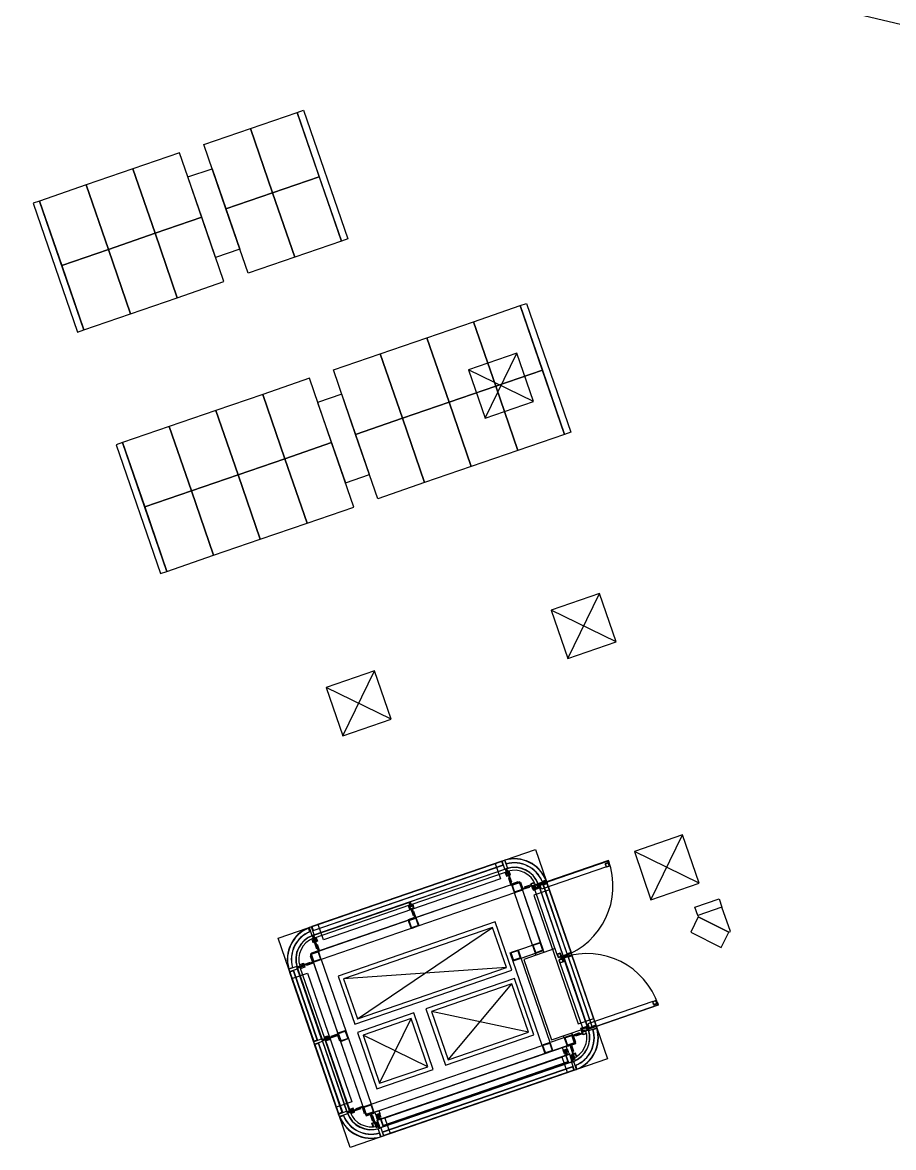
# Model space of a CAD drawing. Extents: x 809431 to 809707, y 818703 to 819368.
# Drawn here: x 809467.78 to 809478.02, y 819340.25 to 819353.47 of the extents above; entities that cross this region are included whole.
import ezdxf

# ---------------------------------------------------------------- set-up
doc = ezdxf.new("R2010")
doc.units = 0
for name, color, linetype in [('A-G26_JG10-G-FramStel', 7, 'Continuous'), ('Fix Furn', 7, 'Continuous'), ('MAJ062__', 7, 'Continuous'), ('MAJ082__', 7, 'Continuous'), ('MAJ214__', 7, 'Continuous'), ('MAJ221__', 7, 'Continuous'), ('MAJ230__', 7, 'Continuous'), ('MAJ292__', 7, 'Continuous'), ('MAJ430_B', 7, 'Continuous'), ('MAJ570__', 7, 'Continuous'), ('MAJ724__', 7, 'Continuous'), ('OTC-LTC Hatch Arrival Concourse (Circulation) O2', 7, 'Continuous')]:
    doc.layers.add(name, color=color, linetype=linetype)

# ---------------------------------------------------------------- blocks, each defined once
blk = doc.blocks.new('8-Seater')
at = {"layer": 'Fix Furn'}
for points in [[(316.683, 206.688), (316.683, 206.608), (315.083, 206.608), (315.083, 206.688)], [(315.883, 206.608), (315.883, 206.028), (315.083, 206.028), (315.083, 206.608)], [(316.683, 206.608), (316.683, 206.028), (315.883, 206.028), (315.883, 206.608)], [(315.883, 206.028), (315.883, 205.448), (315.083, 205.448), (315.083, 206.028)], [(316.683, 206.028), (316.683, 205.448), (315.883, 205.448), (315.883, 206.028)], [(315.883, 205.448), (315.883, 204.868), (315.083, 204.868), (315.083, 205.448)], [(316.683, 205.448), (316.683, 204.868), (315.883, 204.868), (315.883, 205.448)], [(315.883, 204.868), (315.883, 204.288), (315.083, 204.288), (315.083, 204.868)], [(316.683, 204.868), (316.683, 204.288), (315.883, 204.288), (315.883, 204.868)], [(316.383, 203.988), (315.383, 203.988), (315.383, 204.288), (316.383, 204.288)], [(315.883, 203.408), (315.883, 203.988), (315.083, 203.988), (315.083, 203.408)], [(316.683, 203.408), (316.683, 203.988), (315.883, 203.988), (315.883, 203.408)], [(315.883, 202.828), (315.883, 203.408), (315.083, 203.408), (315.083, 202.828)], [(316.683, 202.828), (316.683, 203.408), (315.883, 203.408), (315.883, 202.828)], [(315.883, 202.248), (315.883, 202.828), (315.083, 202.828), (315.083, 202.248)], [(316.683, 202.248), (316.683, 202.828), (315.883, 202.828), (315.883, 202.248)], [(315.883, 201.668), (315.883, 202.248), (315.083, 202.248), (315.083, 201.668)], [(316.683, 201.668), (316.683, 202.248), (315.883, 202.248), (315.883, 201.668)], [(316.683, 201.588), (316.683, 201.668), (315.083, 201.668), (315.083, 201.588)]]:
    blk.add_lwpolyline(points, close=True, dxfattribs=at)
blk = doc.blocks.new('2x5-Seater')
at = {"layer": 'Fix Furn'}
for points in [[(238.683, 161.455), (238.683, 161.375), (237.083, 161.375), (237.083, 161.455)], [(237.883, 161.375), (237.883, 160.795), (237.083, 160.795), (237.083, 161.375)], [(238.683, 161.375), (238.683, 160.795), (237.883, 160.795), (237.883, 161.375)], [(237.883, 160.795), (237.883, 160.215), (237.083, 160.215), (237.083, 160.795)], [(238.683, 160.795), (238.683, 160.215), (237.883, 160.215), (237.883, 160.795)], [(238.383, 159.915), (237.383, 159.915), (237.383, 160.215), (238.383, 160.215)], [(237.883, 159.335), (237.883, 159.915), (237.083, 159.915), (237.083, 159.335)], [(238.683, 159.335), (238.683, 159.915), (237.883, 159.915), (237.883, 159.335)], [(237.883, 158.755), (237.883, 159.335), (237.083, 159.335), (237.083, 158.755)], [(238.683, 158.755), (238.683, 159.335), (237.883, 159.335), (237.883, 158.755)], [(237.883, 158.175), (237.883, 158.755), (237.083, 158.755), (237.083, 158.175)], [(238.683, 158.175), (238.683, 158.755), (237.883, 158.755), (237.883, 158.175)], [(238.683, 158.095), (238.683, 158.175), (237.083, 158.175), (237.083, 158.095)]]:
    blk.add_lwpolyline(points, close=True, dxfattribs=at)

msp = doc.modelspace()

# ---------------------------------------------------------------- linework, layer by layer
at = {"layer": 'A-G26_JG10-G-FramStel'}
for points in [[(809473.559, 819343.258), (809473.535, 819343.329)], [(809473.565, 819343.261), (809473.541, 819343.331)], [(809473.543, 819343.345), (809473.613, 819343.37)], [(809473.545, 819343.339), (809473.615, 819343.364)], [(809473.644, 819343.281), (809473.573, 819343.257)], [(809473.646, 819343.275), (809473.575, 819343.251)], [(809473.623, 819343.36), (809473.648, 819343.289)], [(809473.629, 819343.362), (809473.654, 819343.291)], [(809472.32, 819342.911), (809472.344, 819342.84)], [(809472.326, 819342.913), (809472.35, 819342.842)], [(809472.398, 819342.951), (809472.328, 819342.927)], [(809472.4, 819342.945), (809472.33, 819342.921)], [(809472.433, 819342.871), (809472.408, 819342.941)], [(809472.439, 819342.873), (809472.414, 819342.943)], [(809472.358, 819342.838), (809472.429, 819342.863)], [(809472.36, 819342.832), (809472.431, 819342.857)], [(809473.779, 819342.62), (809473.803, 819342.549)], [(809473.785, 819342.622), (809473.809, 819342.551)], [(809473.857, 819342.66), (809473.787, 819342.636)], [(809473.86, 819342.654), (809473.789, 819342.63)], [(809473.892, 819342.58), (809473.868, 819342.651)], [(809473.898, 819342.582), (809473.874, 819342.653)], [(809471.171, 819342.515), (809471.195, 819342.445)], [(809471.177, 819342.517), (809471.201, 819342.447)], [(809471.25, 819342.556), (809471.179, 819342.531)], [(809471.252, 819342.55), (809471.181, 819342.525)], [(809471.284, 819342.475), (809471.26, 819342.546)], [(809471.29, 819342.477), (809471.266, 819342.548)], [(809473.518, 819342.53), (809473.542, 819342.459)], [(809473.524, 819342.532), (809473.548, 819342.462)], [(809473.597, 819342.571), (809473.526, 819342.546)], [(809473.599, 819342.565), (809473.528, 819342.54)], [(809473.556, 819342.458), (809473.627, 819342.482)], [(809473.558, 819342.452), (809473.629, 819342.476)], [(809473.631, 819342.49), (809473.607, 819342.561)], [(809473.637, 819342.492), (809473.613, 819342.563)], [(809473.817, 819342.547), (809473.888, 819342.572)], [(809473.819, 819342.542), (809473.89, 819342.566)], [(809471.209, 819342.443), (809471.28, 819342.467)], [(809471.211, 819342.437), (809471.282, 819342.461)], [(809471.492, 819341.584), (809471.516, 819341.513)], [(809471.498, 819341.586), (809471.522, 819341.515)], [(809471.57, 819341.624), (809471.499, 819341.6)], [(809471.572, 819341.618), (809471.502, 819341.594)], [(809471.605, 819341.544), (809471.58, 819341.614)], [(809471.611, 819341.546), (809471.586, 819341.616)], [(809474.232, 819341.573), (809474.161, 819341.549)], [(809474.234, 819341.567), (809474.163, 819341.543)], [(809474.266, 819341.492), (809474.242, 819341.563)], [(809474.272, 819341.495), (809474.248, 819341.565)], [(809471.53, 819341.511), (809471.601, 819341.536)], [(809471.532, 819341.505), (809471.603, 819341.53)], [(809473.892, 819341.443), (809473.917, 819341.372)], [(809473.898, 819341.445), (809473.923, 819341.374)], [(809473.971, 819341.483), (809473.9, 819341.459)], [(809473.973, 819341.477), (809473.902, 819341.453)], [(809474.005, 819341.403), (809473.981, 819341.473)], [(809474.011, 819341.405), (809473.987, 819341.475)], [(809474.153, 819341.533), (809474.178, 819341.462)], [(809474.159, 819341.535), (809474.184, 819341.464)], [(809474.192, 819341.46), (809474.262, 819341.484)], [(809474.194, 819341.454), (809474.264, 819341.479)], [(809473.931, 819341.37), (809474.001, 819341.395)], [(809473.933, 819341.364), (809474.003, 819341.389)], [(809471.797, 819340.735), (809471.868, 819340.759)], [(809471.799, 819340.729), (809471.87, 819340.753)], [(809471.814, 819340.648), (809471.79, 819340.719)], [(809471.82, 819340.65), (809471.796, 819340.721)], [(809471.899, 819340.671), (809471.828, 819340.646)], [(809471.901, 819340.665), (809471.83, 819340.64)], [(809471.878, 819340.749), (809471.903, 819340.679)], [(809471.884, 819340.751), (809471.908, 819340.681)]]:
    msp.add_lwpolyline(points, dxfattribs=at)
for centre, radius, start, end in [((809473.547, 819343.333), 0.0126, 109, 199), ((809473.547, 819343.333), 0.0063, 109, 199), ((809473.617, 819343.358), 0.0126, 19, 109), ((809473.617, 819343.358), 0.0063, 19, 109), ((809473.642, 819343.287), 0.0063, 289, 19), ((809473.642, 819343.287), 0.0126, 289, 19), ((809473.571, 819343.263), 0.0126, 199, 289), ((809473.571, 819343.263), 0.0063, 199, 289), ((809472.332, 819342.915), 0.0126, 109, 199), ((809472.332, 819342.915), 0.0063, 109, 199), ((809472.402, 819342.939), 0.0126, 19, 109), ((809472.402, 819342.939), 0.0063, 19, 109), ((809472.427, 819342.869), 0.0063, 289, 19), ((809472.427, 819342.869), 0.0126, 289, 19), ((809472.356, 819342.844), 0.0126, 199, 289), ((809472.356, 819342.844), 0.0063, 199, 289), ((809473.791, 819342.624), 0.0126, 109, 199), ((809473.791, 819342.624), 0.0063, 109, 199), ((809473.862, 819342.648), 0.0126, 19, 109), ((809473.862, 819342.648), 0.0063, 19, 109), ((809471.183, 819342.519), 0.0126, 109, 199), ((809471.183, 819342.519), 0.0063, 109, 199), ((809471.254, 819342.544), 0.0126, 19, 109), ((809471.254, 819342.544), 0.0063, 19, 109), ((809471.278, 819342.473), 0.0063, 289, 19), ((809471.278, 819342.473), 0.0126, 289, 19), ((809473.53, 819342.534), 0.0126, 109, 199), ((809473.53, 819342.534), 0.0063, 109, 199), ((809473.601, 819342.559), 0.0126, 19, 109), ((809473.601, 819342.559), 0.0063, 19, 109), ((809473.625, 819342.488), 0.0063, 289, 19), ((809473.625, 819342.488), 0.0126, 289, 19), ((809473.815, 819342.553), 0.0126, 199, 289), ((809473.815, 819342.553), 0.0063, 199, 289), ((809473.886, 819342.578), 0.0063, 289, 19), ((809473.886, 819342.578), 0.0126, 289, 19), ((809471.207, 819342.449), 0.0126, 199, 289), ((809471.207, 819342.449), 0.0063, 199, 289), ((809473.554, 819342.464), 0.0126, 199, 289), ((809473.554, 819342.464), 0.0063, 199, 289), ((809471.504, 819341.588), 0.0126, 109, 199), ((809471.504, 819341.588), 0.0063, 109, 199), ((809471.574, 819341.612), 0.0126, 19, 109), ((809471.574, 819341.612), 0.0063, 19, 109), ((809471.599, 819341.542), 0.0126, 289, 19), ((809474.165, 819341.537), 0.0126, 109, 199), ((809474.236, 819341.561), 0.0126, 19, 109), ((809474.236, 819341.561), 0.0063, 19, 109), ((809471.528, 819341.517), 0.0126, 199, 289), ((809471.528, 819341.517), 0.0063, 199, 289), ((809471.599, 819341.542), 0.0063, 289, 19), ((809473.904, 819341.447), 0.0126, 109, 199), ((809473.904, 819341.447), 0.0063, 109, 199), ((809473.975, 819341.471), 0.0126, 19, 109), ((809473.975, 819341.471), 0.0063, 19, 109), ((809474.165, 819341.537), 0.0063, 109, 199), ((809474.19, 819341.466), 0.0126, 199, 289), ((809474.19, 819341.466), 0.0063, 199, 289), ((809474.26, 819341.49), 0.0063, 289, 19), ((809474.26, 819341.49), 0.0126, 289, 19), ((809473.929, 819341.376), 0.0126, 199, 289), ((809473.929, 819341.376), 0.0063, 199, 289), ((809473.999, 819341.401), 0.0063, 289, 19), ((809473.999, 819341.401), 0.0126, 289, 19), ((809471.872, 819340.747), 0.0126, 19, 109), ((809471.872, 819340.747), 0.0063, 19, 109), ((809471.801, 819340.723), 0.0126, 109, 199), ((809471.801, 819340.723), 0.0063, 109, 199), ((809471.826, 819340.652), 0.0126, 199, 289), ((809471.826, 819340.652), 0.0063, 199, 289), ((809471.897, 819340.677), 0.0063, 289, 19), ((809471.897, 819340.677), 0.0126, 289, 19)]:
    msp.add_arc(centre, radius, start, end, dxfattribs=at)
at = {"layer": 'MAJ062__'}
msp.add_line((809474.917, 819341.877), (809474.917, 819341.877), dxfattribs=at)
at = {"layer": 'MAJ082__'}
msp.add_lwpolyline([(809471.632, 819340.255), (809470.786, 819342.713), (809473.811, 819343.755), (809474.658, 819341.297)], close=True, dxfattribs=at)
at = {"layer": 'MAJ214__'}
for points in [[(809475.683, 819343.079), (809475.967, 819343.176), (809476, 819343.08), (809475.717, 819342.982)], [(809475.717, 819342.982), (809475.723, 819342.963), (809476.081, 819342.785), (809476.1, 819342.792), (809476, 819343.08)], [(809475.723, 819342.963), (809475.634, 819342.784), (809475.991, 819342.606), (809476.081, 819342.785)]]:
    msp.add_lwpolyline(points, close=True, dxfattribs=at)
at = {"layer": 'MAJ221__'}
for p, q in [((809471.719, 819341.765), (809473.305, 819342.84)), ((809473.468, 819342.368), (809471.556, 819342.238)), ((809472.783, 819341.286), (809473.533, 819342.179)), ((809473.729, 819341.611), (809472.588, 819341.853)), ((809471.979, 819341.009), (809472.351, 819341.772)), ((809472.547, 819341.204), (809471.784, 819341.576))]:
    msp.add_line(p, q, dxfattribs=at)
at = {"layer": 'MAJ230__'}
msp.add_line((809482.498, 819352.397), (809434.723, 819363.79), dxfattribs=at)
at = {"layer": 'MAJ292__'}
for p, q in [((809473.47, 819343.532), (809473.495, 819343.461)), ((809473.498, 819343.462), (809473.474, 819343.53)), ((809474.669, 819343.625), (809473.827, 819343.335)), ((809473.862, 819343.344), (809474.667, 819343.621)), ((809474.646, 819343.551), (809473.881, 819343.288)), ((809474.665, 819343.601), (809474.628, 819343.589)), ((809474.628, 819343.588), (809474.666, 819343.6)), ((809474.628, 819343.589), (809474.628, 819343.588)), ((809474.63, 819343.583), (809474.64, 819343.555)), ((809474.632, 819343.584), (809474.642, 819343.555)), ((809474.662, 819343.599), (809474.633, 819343.589)), ((809474.662, 819343.597), (809474.634, 819343.587)), ((809474.645, 819343.554), (809474.674, 819343.564)), ((809474.646, 819343.551), (809474.675, 819343.561)), ((809474.662, 819343.617), (809474.679, 819343.568)), ((809474.667, 819343.621), (809474.663, 819343.62)), ((809474.68, 819343.568), (809474.663, 819343.618)), ((809474.664, 819343.619), (809474.667, 819343.62)), ((809474.675, 819343.567), (809474.666, 819343.595)), ((809474.667, 819343.62), (809474.667, 819343.621)), ((809474.667, 819343.621), (809474.672, 819343.606)), ((809474.667, 819343.6), (809474.678, 819343.568)), ((809474.679, 819343.568), (809474.668, 819343.6)), ((809474.678, 819343.568), (809474.668, 819343.596)), ((809474.675, 819343.607), (809474.669, 819343.625)), ((809474.672, 819343.606), (809474.675, 819343.607)), ((809474.68, 819343.592), (809474.673, 819343.589)), ((809474.68, 819343.592), (809474.675, 819343.607)), ((809474.678, 819343.568), (809474.679, 819343.568)), ((809474.679, 819343.568), (809474.68, 819343.568)), ((809472.35, 819343.109), (809473.469, 819343.495)), ((809473.495, 819343.461), (809473.498, 819343.462)), ((809473.838, 819343.314), (809473.78, 819343.294)), ((809473.78, 819343.294), (809473.781, 819343.289)), ((809473.781, 819343.289), (809473.839, 819343.309)), ((809473.84, 819343.308), (809473.782, 819343.288)), ((809473.782, 819343.288), (809473.783, 819343.283)), ((809473.783, 819343.283), (809473.841, 819343.303)), ((809474.065, 819342.52), (809473.802, 819343.285)), ((809473.827, 819343.335), (809473.833, 819343.317)), ((809473.831, 819343.333), (809473.859, 819343.343)), ((809473.849, 819343.339), (809473.831, 819343.333)), ((809473.831, 819343.333), (809473.832, 819343.33)), ((809473.836, 819343.318), (809473.831, 819343.333)), ((809473.832, 819343.33), (809473.847, 819343.336)), ((809473.833, 819343.317), (809473.836, 819343.318)), ((809473.835, 819343.325), (809473.838, 819343.315)), ((809473.843, 819343.316), (809473.84, 819343.326)), ((809473.841, 819343.327), (809473.844, 819343.317)), ((809473.849, 819343.318), (809473.845, 819343.328)), ((809473.847, 819343.336), (809473.856, 819343.307)), ((809474.138, 819342.498), (809473.849, 819343.339)), ((809473.857, 819343.304), (809474.134, 819342.5)), ((809473.881, 819343.288), (809473.862, 819343.344)), ((809471.215, 819342.718), (809472.335, 819343.104)), ((809471.213, 819342.675), (809471.19, 819342.743)), ((809471.192, 819342.747), (809471.216, 819342.676)), ((809471.216, 819342.676), (809471.213, 819342.675)), ((809473.807, 819342.537), (809473.816, 819342.514)), ((809473.902, 819342.57), (809473.91, 819342.546)), ((809474.065, 819342.52), (809474.075, 819342.492)), ((809474.067, 819342.521), (809474.077, 819342.493)), ((809474.096, 819342.536), (809474.068, 819342.527)), ((809474.097, 819342.534), (809474.069, 819342.524)), ((809474.08, 819342.491), (809474.109, 819342.501)), ((809474.113, 819342.5), (809474.081, 819342.489)), ((809474.081, 819342.489), (809474.109, 819342.499)), ((809474.081, 819342.489), (809474.082, 819342.488)), ((809474.082, 819342.487), (809474.131, 819342.504)), ((809474.131, 819342.504), (809474.082, 819342.488)), ((809474.082, 819342.488), (809474.114, 819342.499)), ((809474.082, 819342.488), (809474.082, 819342.487)), ((809474.09, 819342.463), (809474.139, 819342.48)), ((809474.14, 819342.479), (809474.09, 819342.462)), ((809474.091, 819342.462), (809474.123, 819342.473)), ((809474.123, 819342.472), (809474.091, 819342.461)), ((809474.091, 819342.461), (809474.119, 819342.47)), ((809474.11, 819342.504), (809474.1, 819342.533)), ((809474.102, 819342.538), (809474.101, 819342.538)), ((809474.101, 819342.538), (809474.114, 819342.501)), ((809474.115, 819342.501), (809474.102, 819342.538)), ((809474.113, 819342.505), (809474.103, 819342.533)), ((809474.105, 819342.487), (809474.103, 819342.494)), ((809474.105, 819342.487), (809474.12, 819342.492)), ((809474.108, 819342.477), (809474.124, 819342.482)), ((809474.108, 819342.477), (809474.111, 819342.47)), ((809474.134, 819342.5), (809474.119, 819342.495)), ((809474.119, 819342.495), (809474.12, 819342.492)), ((809474.12, 819342.492), (809474.138, 819342.498)), ((809474.124, 819342.482), (809474.142, 819342.489)), ((809474.125, 819342.479), (809474.124, 819342.482)), ((809474.137, 819342.434), (809474.124, 819342.471)), ((809474.14, 819342.485), (809474.125, 819342.479)), ((809474.125, 819342.471), (809474.138, 819342.434)), ((809474.132, 819342.503), (809474.134, 819342.5)), ((809474.134, 819342.5), (809474.133, 819342.503)), ((809474.134, 819342.5), (809474.134, 819342.5)), ((809474.139, 819342.484), (809474.14, 819342.485)), ((809474.14, 819342.481), (809474.139, 819342.484)), ((809474.14, 819342.485), (809474.141, 819342.481)), ((809474.417, 819341.68), (809474.14, 819342.485)), ((809474.142, 819342.489), (809474.431, 819341.647)), ((809471.012, 819342.363), (809471.083, 819342.387)), ((809471.302, 819341.521), (809471.012, 819342.363)), ((809471.084, 819342.384), (809471.016, 819342.361)), ((809471.016, 819342.361), (809471.304, 819341.525)), ((809471.334, 819341.536), (809471.046, 819342.371)), ((809471.083, 819342.387), (809471.084, 819342.384)), ((809474.098, 819342.426), (809474.088, 819342.454)), ((809474.09, 819342.462), (809474.09, 819342.463)), ((809474.1, 819342.427), (809474.09, 819342.455)), ((809474.091, 819342.461), (809474.091, 819342.462)), ((809474.092, 819342.458), (809474.12, 819342.468)), ((809474.098, 819342.426), (809474.361, 819341.661)), ((809474.131, 819342.435), (809474.103, 819342.425)), ((809474.132, 819342.432), (809474.104, 819342.423)), ((809474.123, 819342.466), (809474.133, 819342.438)), ((809474.126, 819342.467), (809474.135, 819342.439)), ((809474.138, 819342.434), (809474.137, 819342.434)), ((809475.19, 819341.971), (809474.425, 819341.708)), ((809475.197, 819341.936), (809475.187, 819341.965)), ((809475.19, 819341.971), (809475.219, 819341.981)), ((809475.199, 819341.937), (809475.19, 819341.966)), ((809475.191, 819341.969), (809475.22, 819341.978)), ((809475.199, 819341.932), (809475.236, 819341.944)), ((809475.236, 819341.943), (809475.199, 819341.931)), ((809475.231, 819341.945), (809475.203, 819341.936)), ((809475.232, 819341.943), (809475.203, 819341.933)), ((809475.223, 819341.977), (809475.233, 819341.949)), ((809475.236, 819341.946), (809475.225, 819341.978)), ((809475.225, 819341.978), (809475.226, 819341.978)), ((809475.225, 819341.978), (809475.235, 819341.949)), ((809475.226, 819341.978), (809475.227, 819341.979)), ((809475.226, 819341.978), (809475.237, 819341.946)), ((809475.243, 819341.929), (809475.226, 819341.978)), ((809475.227, 819341.979), (809475.244, 819341.929)), ((809475.242, 819341.96), (809475.235, 819341.958)), ((809475.242, 819341.96), (809475.247, 819341.945)), ((809475.244, 819341.944), (809475.247, 819341.945)), ((809475.249, 819341.929), (809475.244, 819341.944)), ((809475.247, 819341.945), (809475.253, 819341.927)), ((809475.253, 819341.927), (809474.412, 819341.637)), ((809474.445, 819341.652), (809475.249, 819341.929)), ((809475.199, 819341.931), (809475.199, 819341.932)), ((809475.246, 819341.929), (809475.249, 819341.93)), ((809475.249, 819341.929), (809475.246, 819341.928)), ((809475.249, 819341.93), (809475.249, 819341.929)), ((809474.427, 819341.649), (809474.418, 819341.677)), ((809474.425, 819341.708), (809474.445, 819341.652)), ((809471.373, 819341.546), (809471.302, 819341.521)), ((809471.304, 819341.525), (809471.372, 819341.549)), ((809471.372, 819341.549), (809471.373, 819341.546)), ((809474.149, 819341.545), (809474.141, 819341.568)), ((809474.244, 819341.577), (809474.236, 819341.601)), ((809474.345, 819341.651), (809474.403, 819341.671)), ((809474.347, 819341.646), (809474.345, 819341.651)), ((809474.405, 819341.666), (809474.347, 819341.646)), ((809474.347, 819341.646), (809474.405, 819341.665)), ((809474.349, 819341.641), (809474.347, 819341.646)), ((809474.407, 819341.661), (809474.349, 819341.641)), ((809474.405, 819341.655), (809474.408, 819341.656)), ((809474.412, 819341.637), (809474.405, 819341.655)), ((809474.411, 819341.65), (809474.408, 819341.66)), ((809474.408, 819341.656), (809474.413, 819341.641)), ((809474.412, 819341.644), (809474.427, 819341.649)), ((809474.413, 819341.641), (809474.412, 819341.644)), ((809474.413, 819341.662), (809474.416, 819341.652)), ((809474.413, 819341.641), (809474.442, 819341.651)), ((809474.431, 819341.647), (809474.413, 819341.641)), ((809474.417, 819341.652), (809474.414, 819341.662)), ((809474.418, 819341.664), (809474.422, 819341.654)), ((809471.376, 819341.536), (809471.305, 819341.512)), ((809471.305, 819341.512), (809471.595, 819340.67)), ((809471.309, 819341.51), (809471.377, 819341.533)), ((809471.597, 819340.674), (809471.309, 819341.51)), ((809471.627, 819340.685), (809471.339, 819341.52)), ((809471.377, 819341.533), (809471.376, 819341.536)), ((809474.22, 819341.432), (809474.229, 819341.436)), ((809471.95, 819340.576), (809474.21, 819341.354)), ((809471.992, 819340.59), (809474.167, 819341.339)), ((809471.993, 819340.588), (809474.168, 819341.336)), ((809474.21, 819341.354), (809474.242, 819341.259)), ((809474.252, 819341.263), (809474.227, 819341.334)), ((809474.227, 819341.334), (809474.23, 819341.334)), ((809474.23, 819341.334), (809474.247, 819341.286)), ((809474.248, 819341.283), (809474.253, 819341.266)), ((809472.018, 819340.515), (809474.193, 819341.264)), ((809472.02, 819340.51), (809474.195, 819341.259)), ((809474.2, 819341.245), (809472.025, 819340.496)), ((809474.242, 819341.259), (809474.2, 819341.245)), ((809471.595, 819340.67), (809471.666, 819340.695)), ((809471.665, 819340.698), (809471.597, 819340.674)), ((809471.666, 819340.695), (809471.665, 819340.698)), ((809471.894, 819340.632), (809471.884, 819340.628)), ((809471.949, 819340.549), (809471.946, 819340.548)), ((809471.946, 819340.548), (809471.962, 819340.5)), ((809471.973, 819340.478), (809471.949, 819340.549)), ((809471.982, 819340.481), (809471.95, 819340.576)), ((809471.963, 819340.497), (809471.969, 819340.48)), ((809472.025, 819340.496), (809471.982, 819340.481))]:
    msp.add_line(p, q, dxfattribs=at)
for points in [[(809471.258, 819342.876), (809473.338, 819343.592), (809473.401, 819343.411), (809471.321, 819342.694)], [(809473.461, 819343.529), (809473.485, 819343.458), (809473.482, 819343.457), (809473.459, 819343.525), (809472.339, 819343.139), (809472.358, 819343.085), (809472.355, 819343.084), (809472.336, 819343.141)], [(809473.517, 819343.458), (809473.502, 819343.5), (809473.498, 819343.499), (809473.511, 819343.461), (809473.473, 819343.448), (809473.46, 819343.486), (809473.455, 819343.484), (809473.47, 819343.442), (809473.492, 819343.449), (809473.52, 819343.368), (809473.531, 819343.372), (809473.503, 819343.453)], [(809473.527, 819343.349), (809473.502, 819343.42), (809473.494, 819343.417), (809473.521, 819343.338), (809473.606, 819343.367), (809473.603, 819343.376)], [(809471.166, 819342.528), (809471.817, 819340.635), (809474.278, 819341.482), (809474.244, 819341.578), (809473.983, 819341.489), (809473.642, 819342.479), (809473.903, 819342.569), (809473.626, 819343.375)], [(809473.656, 819343.284), (809473.627, 819343.369), (809473.635, 819343.372), (809473.662, 819343.295), (809473.733, 819343.319), (809473.736, 819343.311)], [(809473.758, 819343.34), (809473.677, 819343.312), (809473.681, 819343.302), (809473.762, 819343.33), (809473.77, 819343.307), (809473.812, 819343.322), (809473.811, 819343.326), (809473.773, 819343.313), (809473.76, 819343.351), (809473.798, 819343.364), (809473.796, 819343.369), (809473.754, 819343.354)], [(809473.775, 819343.292), (809473.818, 819343.307), (809473.812, 819343.322), (809473.77, 819343.307)], [(809474.495, 819341.769), (809473.974, 819343.282), (809473.792, 819343.22), (809474.313, 819341.707)], [(809471.201, 819342.75), (809471.225, 819342.68), (809471.228, 819342.681), (809471.205, 819342.749), (809472.324, 819343.134), (809472.343, 819343.08), (809472.346, 819343.081), (809472.326, 819343.138)], [(809471.294, 819342.465), (809471.88, 819340.763), (809473.888, 819341.455), (809473.514, 819342.542), (809473.775, 819342.632), (809473.563, 819343.247)], [(809472.394, 819342.959), (809472.37, 819343.03), (809472.378, 819343.033), (809472.406, 819342.954), (809472.32, 819342.924), (809472.317, 819342.933)], [(809471.26, 819342.569), (809471.235, 819342.64), (809471.244, 819342.642), (809471.271, 819342.563), (809471.186, 819342.534), (809471.183, 819342.542)], [(809471.2, 819342.66), (809471.186, 819342.703), (809471.19, 819342.704), (809471.203, 819342.667), (809471.241, 819342.68), (809471.228, 819342.718), (809471.233, 819342.719), (809471.248, 819342.677), (809471.225, 819342.669), (809471.253, 819342.588), (809471.243, 819342.584), (809471.215, 819342.665)], [(809471.191, 819342.429), (809471.12, 819342.404), (809471.123, 819342.396), (809471.203, 819342.423), (809471.173, 819342.508), (809471.165, 819342.505)], [(809471.042, 819342.399), (809471.04, 819342.404), (809471.083, 819342.419), (809471.087, 819342.405), (809471.169, 819342.433), (809471.172, 819342.422), (809471.091, 819342.394), (809471.099, 819342.372), (809471.056, 819342.357), (809471.055, 819342.362), (809471.092, 819342.375), (809471.079, 819342.412)], [(809471.469, 819340.728), (809470.948, 819342.24), (809471.13, 819342.303), (809471.651, 819340.79)], [(809471.484, 819341.58), (809471.413, 819341.555), (809471.41, 819341.564), (809471.489, 819341.591), (809471.518, 819341.506), (809471.51, 819341.503)], [(809474.245, 819341.572), (809474.275, 819341.487), (809474.283, 819341.49), (809474.257, 819341.567), (809474.328, 819341.592), (809474.325, 819341.6)], [(809474.361, 819341.591), (809474.279, 819341.563), (809474.276, 819341.574), (809474.357, 819341.602), (809474.349, 819341.624), (809474.392, 819341.639), (809474.393, 819341.634), (809474.356, 819341.621), (809474.369, 819341.583), (809474.406, 819341.596), (809474.408, 819341.591), (809474.366, 819341.577)], [(809474.172, 819341.447), (809474.125, 819341.431), (809474.136, 819341.398), (809474.183, 819341.415)], [(809474.183, 819341.415), (809474.198, 819341.372), (809474.193, 819341.371), (809474.18, 819341.408), (809474.142, 819341.395), (809474.155, 819341.358), (809474.151, 819341.356), (809474.136, 819341.398)], [(809472.105, 819340.418), (809474.185, 819341.134), (809474.122, 819341.315), (809472.042, 819340.599)], [(809474.242, 819341.259), (809474.2, 819341.245), (809474.167, 819341.339), (809474.21, 819341.354)], [(809474.238, 819341.261), (809474.202, 819341.248), (809474.171, 819341.337), (809474.208, 819341.35)], [(809473.873, 819341.149), (809473.854, 819341.142), (809473.856, 819341.136), (809473.875, 819341.143)], [(809473.92, 819341.165), (809473.902, 819341.158), (809473.903, 819341.153), (809473.922, 819341.159)], [(809473.917, 819341.154), (809473.916, 819341.157), (809473.91, 819341.155), (809473.911, 819341.152)], [(809473.968, 819341.181), (809473.949, 819341.175), (809473.951, 819341.169), (809473.97, 819341.175)], [(809473.964, 819341.17), (809473.963, 819341.173), (809473.957, 819341.171), (809473.958, 819341.168)], [(809474.015, 819341.197), (809473.996, 819341.191), (809473.998, 819341.185), (809474.017, 819341.192)], [(809474.011, 819341.187), (809474.01, 819341.189), (809474.005, 819341.187), (809474.006, 819341.185)], [(809474.062, 819341.214), (809474.043, 819341.207), (809474.045, 819341.201), (809474.064, 819341.208)], [(809474.059, 819341.203), (809474.058, 819341.206), (809474.052, 819341.204), (809474.053, 819341.201)], [(809474.11, 819341.23), (809474.091, 819341.223), (809474.093, 819341.218), (809474.111, 819341.224)], [(809474.106, 819341.219), (809474.105, 819341.222), (809474.099, 819341.22), (809474.1, 819341.217)], [(809474.157, 819341.246), (809474.138, 819341.24), (809474.14, 819341.234), (809474.159, 819341.241)], [(809474.153, 819341.235), (809474.152, 819341.238), (809474.146, 819341.236), (809474.147, 819341.233)], [(809473.495, 819341.018), (809473.476, 819341.012), (809473.478, 819341.006), (809473.497, 819341.013)], [(809473.542, 819341.035), (809473.523, 819341.028), (809473.525, 819341.022), (809473.544, 819341.029)], [(809473.539, 819341.024), (809473.538, 819341.027), (809473.532, 819341.025), (809473.533, 819341.022)], [(809473.59, 819341.051), (809473.571, 819341.044), (809473.573, 819341.039), (809473.591, 819341.045)], [(809473.586, 819341.04), (809473.585, 819341.043), (809473.579, 819341.041), (809473.58, 819341.038)], [(809473.637, 819341.067), (809473.618, 819341.061), (809473.62, 819341.055), (809473.639, 819341.061)], [(809473.633, 819341.056), (809473.632, 819341.059), (809473.626, 819341.057), (809473.627, 819341.054)], [(809473.684, 819341.083), (809473.665, 819341.077), (809473.667, 819341.071), (809473.686, 819341.078)], [(809473.68, 819341.073), (809473.679, 819341.075), (809473.674, 819341.074), (809473.675, 819341.071)], [(809473.731, 819341.1), (809473.712, 819341.093), (809473.714, 819341.088), (809473.733, 819341.094)], [(809473.728, 819341.089), (809473.727, 819341.092), (809473.721, 819341.09), (809473.722, 819341.087)], [(809473.779, 819341.116), (809473.76, 819341.109), (809473.762, 819341.104), (809473.781, 819341.11)], [(809473.775, 819341.105), (809473.774, 819341.108), (809473.768, 819341.106), (809473.769, 819341.103)], [(809473.826, 819341.132), (809473.807, 819341.126), (809473.809, 819341.12), (809473.828, 819341.127)], [(809473.822, 819341.121), (809473.821, 819341.124), (809473.816, 819341.122), (809473.817, 819341.12)], [(809473.869, 819341.138), (809473.868, 819341.141), (809473.863, 819341.139), (809473.864, 819341.136)], [(809473.117, 819340.888), (809473.098, 819340.882), (809473.1, 819340.876), (809473.119, 819340.882)], [(809473.164, 819340.904), (809473.145, 819340.898), (809473.147, 819340.892), (809473.166, 819340.899)], [(809473.16, 819340.894), (809473.159, 819340.896), (809473.154, 819340.894), (809473.155, 819340.892)], [(809473.211, 819340.921), (809473.192, 819340.914), (809473.194, 819340.908), (809473.213, 819340.915)], [(809473.208, 819340.91), (809473.207, 819340.913), (809473.201, 819340.911), (809473.202, 819340.908)], [(809473.259, 819340.937), (809473.24, 819340.93), (809473.242, 819340.925), (809473.261, 819340.931)], [(809473.255, 819340.926), (809473.254, 819340.929), (809473.248, 819340.927), (809473.249, 819340.924)], [(809473.306, 819340.953), (809473.287, 819340.947), (809473.289, 819340.941), (809473.308, 819340.948)], [(809473.302, 819340.942), (809473.301, 819340.945), (809473.296, 819340.943), (809473.296, 819340.94)], [(809473.353, 819340.969), (809473.334, 819340.963), (809473.336, 819340.957), (809473.355, 819340.964)], [(809473.349, 819340.959), (809473.348, 819340.962), (809473.343, 819340.96), (809473.344, 819340.957)], [(809473.4, 819340.986), (809473.381, 819340.979), (809473.383, 819340.974), (809473.402, 819340.98)], [(809473.397, 819340.975), (809473.396, 819340.978), (809473.39, 819340.976), (809473.391, 819340.973)], [(809473.448, 819341.002), (809473.429, 819340.996), (809473.431, 819340.99), (809473.45, 819340.996)], [(809473.444, 819340.991), (809473.443, 819340.994), (809473.437, 819340.992), (809473.438, 819340.989)], [(809473.491, 819341.008), (809473.49, 819341.01), (809473.485, 819341.008), (809473.486, 819341.006)], [(809472.739, 819340.758), (809472.72, 819340.751), (809472.722, 819340.746), (809472.74, 819340.752)], [(809472.786, 819340.774), (809472.767, 819340.768), (809472.769, 819340.762), (809472.788, 819340.768)], [(809472.782, 819340.763), (809472.781, 819340.766), (809472.775, 819340.764), (809472.776, 819340.761)], [(809472.833, 819340.79), (809472.814, 819340.784), (809472.816, 819340.778), (809472.835, 819340.785)], [(809472.829, 819340.78), (809472.828, 819340.782), (809472.823, 819340.781), (809472.824, 819340.778)], [(809472.88, 819340.807), (809472.861, 819340.8), (809472.863, 819340.795), (809472.882, 819340.801)], [(809472.877, 819340.796), (809472.876, 819340.799), (809472.87, 819340.797), (809472.871, 819340.794)], [(809472.928, 819340.823), (809472.909, 819340.816), (809472.911, 819340.811), (809472.93, 819340.817)], [(809472.924, 819340.812), (809472.923, 819340.815), (809472.917, 819340.813), (809472.918, 819340.81)], [(809472.975, 819340.839), (809472.956, 819340.833), (809472.958, 819340.827), (809472.977, 819340.834)], [(809472.971, 819340.828), (809472.97, 819340.831), (809472.965, 819340.829), (809472.966, 819340.827)], [(809473.022, 819340.856), (809473.003, 819340.849), (809473.005, 819340.843), (809473.024, 819340.85)], [(809473.019, 819340.845), (809473.018, 819340.848), (809473.012, 819340.846), (809473.013, 819340.843)], [(809473.069, 819340.872), (809473.051, 819340.865), (809473.053, 819340.86), (809473.071, 819340.866)], [(809473.066, 819340.861), (809473.065, 819340.864), (809473.059, 819340.862), (809473.06, 819340.859)], [(809473.113, 819340.877), (809473.112, 819340.88), (809473.106, 819340.878), (809473.107, 819340.875)], [(809471.641, 819340.66), (809471.642, 819340.655), (809471.685, 819340.67), (809471.68, 819340.684), (809471.761, 819340.712), (809471.758, 819340.722), (809471.676, 819340.694), (809471.669, 819340.717), (809471.626, 819340.702), (809471.628, 819340.698), (809471.665, 819340.711), (809471.679, 819340.673)], [(809471.777, 819340.729), (809471.706, 819340.705), (809471.703, 819340.713), (809471.782, 819340.74), (809471.812, 819340.655), (809471.803, 819340.652)], [(809471.922, 819340.672), (809471.969, 819340.688), (809471.98, 819340.656), (809471.933, 819340.64)], [(809471.933, 819340.64), (809471.948, 819340.597), (809471.953, 819340.599), (809471.94, 819340.637), (809471.977, 819340.65), (809471.99, 819340.612), (809471.995, 819340.614), (809471.98, 819340.656)], [(809472.36, 819340.628), (809472.341, 819340.621), (809472.343, 819340.615), (809472.362, 819340.622)], [(809472.357, 819340.617), (809472.356, 819340.62), (809472.35, 819340.618), (809472.351, 819340.615)], [(809472.408, 819340.644), (809472.389, 819340.637), (809472.391, 819340.632), (809472.41, 819340.638)], [(809472.404, 819340.633), (809472.403, 819340.636), (809472.397, 819340.634), (809472.398, 819340.631)], [(809472.455, 819340.66), (809472.436, 819340.654), (809472.438, 819340.648), (809472.457, 819340.655)], [(809472.451, 819340.649), (809472.45, 819340.652), (809472.445, 819340.65), (809472.446, 819340.647)], [(809472.502, 819340.676), (809472.483, 819340.67), (809472.485, 819340.664), (809472.504, 819340.671)], [(809472.498, 819340.666), (809472.497, 819340.669), (809472.492, 819340.667), (809472.493, 819340.664)], [(809472.549, 819340.693), (809472.531, 819340.686), (809472.532, 819340.681), (809472.551, 819340.687)], [(809472.546, 819340.682), (809472.545, 819340.685), (809472.539, 819340.683), (809472.54, 819340.68)], [(809472.597, 819340.709), (809472.578, 819340.703), (809472.58, 819340.697), (809472.599, 819340.703)], [(809472.593, 819340.698), (809472.592, 819340.701), (809472.586, 819340.699), (809472.587, 819340.696)], [(809472.644, 819340.725), (809472.625, 819340.719), (809472.627, 819340.713), (809472.646, 819340.72)], [(809472.64, 819340.715), (809472.639, 819340.717), (809472.634, 819340.715), (809472.635, 819340.713)], [(809472.691, 819340.742), (809472.672, 819340.735), (809472.674, 819340.729), (809472.693, 819340.736)], [(809472.688, 819340.731), (809472.687, 819340.734), (809472.681, 819340.732), (809472.682, 819340.729)], [(809472.735, 819340.747), (809472.734, 819340.75), (809472.728, 819340.748), (809472.729, 819340.745)], [(809472.025, 819340.496), (809471.982, 819340.481), (809471.95, 819340.576), (809471.992, 819340.59)], [(809472.021, 819340.498), (809471.984, 819340.485), (809471.954, 819340.574), (809471.991, 819340.587)], [(809472.077, 819340.53), (809472.058, 819340.523), (809472.06, 819340.518), (809472.079, 819340.524)], [(809472.073, 819340.519), (809472.072, 819340.522), (809472.066, 819340.52), (809472.067, 819340.517)], [(809472.124, 819340.546), (809472.105, 819340.54), (809472.107, 819340.534), (809472.126, 819340.541)], [(809472.12, 819340.535), (809472.119, 819340.538), (809472.114, 819340.536), (809472.115, 819340.534)], [(809472.171, 819340.563), (809472.152, 819340.556), (809472.154, 819340.55), (809472.173, 819340.557)], [(809472.168, 819340.552), (809472.167, 819340.555), (809472.161, 819340.553), (809472.162, 819340.55)], [(809472.219, 819340.579), (809472.2, 819340.572), (809472.202, 819340.567), (809472.22, 819340.573)], [(809472.215, 819340.568), (809472.214, 819340.571), (809472.208, 819340.569), (809472.209, 819340.566)], [(809472.266, 819340.595), (809472.247, 819340.589), (809472.249, 819340.583), (809472.268, 819340.589)], [(809472.262, 819340.584), (809472.261, 819340.587), (809472.255, 819340.585), (809472.256, 819340.582)], [(809472.313, 819340.611), (809472.294, 819340.605), (809472.296, 819340.599), (809472.315, 819340.606)], [(809472.309, 819340.601), (809472.308, 819340.603), (809472.303, 819340.601), (809472.304, 819340.599)]]:
    msp.add_lwpolyline(points, close=True, dxfattribs=at)
for points in [[(809473.902, 819342.57), (809473.625, 819343.374), (809471.167, 819342.527), (809471.818, 819340.636), (809474.276, 819341.483), (809474.244, 819341.577)], [(809473.841, 819343.351), (809473.773, 819343.327), (809473.774, 819343.325), (809473.845, 819343.349)], [(809473.856, 819343.307), (809473.784, 819343.282), (809473.785, 819343.279), (809473.857, 819343.304)], [(809472.363, 819343.108), (809472.368, 819343.11), (809472.382, 819343.067), (809472.36, 819343.06), (809472.388, 819342.978), (809472.377, 819342.975), (809472.349, 819343.056), (809472.335, 819343.051), (809472.32, 819343.094), (809472.325, 819343.095), (809472.338, 819343.057), (809472.376, 819343.07), (809472.363, 819343.108)], [(809474.244, 819341.577), (809473.983, 819341.487), (809473.641, 819342.48), (809473.902, 819342.57)], [(809474.042, 819342.592), (809473.673, 819342.465), (809473.998, 819341.519), (809474.368, 819341.646)], [(809471.011, 819342.376), (809471.079, 819342.399), (809471.08, 819342.397), (809471.009, 819342.372)], [(809474.418, 819341.677), (809474.345, 819341.652), (809474.344, 819341.655), (809474.417, 819341.68)], [(809471.335, 819341.548), (809471.333, 819341.553), (809471.376, 819341.568), (809471.383, 819341.545), (809471.465, 819341.573), (809471.468, 819341.563), (809471.387, 819341.535), (809471.392, 819341.521), (809471.349, 819341.506), (809471.348, 819341.511), (809471.386, 819341.524), (809471.372, 819341.561), (809471.335, 819341.548)], [(809474.433, 819341.634), (809474.365, 819341.61), (809474.364, 819341.613), (809474.435, 819341.638)], [(809471.632, 819340.686), (809471.344, 819341.522)], [(809474.276, 819341.483), (809474.279, 819341.474), (809474.232, 819341.458), (809474.256, 819341.387), (809474.247, 819341.384), (809474.223, 819341.455), (809474.185, 819341.442), (809474.182, 819341.45), (809474.276, 819341.483)], [(809474.22, 819341.432), (809474.248, 819341.351), (809474.233, 819341.346), (809474.248, 819341.304), (809474.253, 819341.305), (809474.24, 819341.343), (809474.278, 819341.356), (809474.291, 819341.318), (809474.295, 819341.32), (809474.281, 819341.362), (809474.257, 819341.354), (809474.229, 819341.436)], [(809474.172, 819341.346), (809474.151, 819341.339), (809474.152, 819341.336), (809474.173, 819341.343)], [(809474.172, 819341.346), (809474.155, 819341.395), (809474.158, 819341.395), (809474.175, 819341.347)], [(809474.187, 819341.352), (809474.17, 819341.4), (809474.168, 819341.399), (809474.184, 819341.351)], [(809474.176, 819341.344), (809474.176, 819341.343), (809474.174, 819341.342), (809474.173, 819341.343)], [(809474.176, 819341.344), (809474.178, 819341.345), (809474.177, 819341.348), (809474.175, 819341.347)], [(809474.185, 819341.348), (809474.183, 819341.347), (809474.182, 819341.35), (809474.184, 819341.351)], [(809474.185, 819341.348), (809474.186, 819341.346), (809474.189, 819341.347), (809474.188, 819341.349)], [(809474.187, 819341.352), (809474.208, 819341.359), (809474.209, 819341.356), (809474.188, 819341.349)], [(809474.247, 819341.286), (809474.269, 819341.294)], [(809474.27, 819341.291), (809474.248, 819341.283)], [(809474.269, 819341.294), (809474.253, 819341.342), (809474.256, 819341.343), (809474.273, 819341.292), (809474.27, 819341.291)], [(809471.602, 819340.659), (809471.67, 819340.682), (809471.669, 819340.685), (809471.598, 819340.661)], [(809471.818, 819340.636), (809471.821, 819340.628), (809471.868, 819340.644), (809471.893, 819340.573), (809471.902, 819340.576), (809471.878, 819340.647), (809471.915, 819340.66), (809471.913, 819340.669), (809471.818, 819340.636)], [(809471.894, 819340.632), (809471.922, 819340.55), (809471.936, 819340.555), (809471.95, 819340.513), (809471.946, 819340.511), (809471.933, 819340.549), (809471.895, 819340.536), (809471.908, 819340.498), (809471.903, 819340.496), (809471.889, 819340.539), (809471.912, 819340.547), (809471.884, 819340.628)], [(809471.969, 819340.588), (809471.952, 819340.636), (809471.955, 819340.637), (809471.972, 819340.589)], [(809471.984, 819340.593), (809471.968, 819340.641), (809471.965, 819340.64), (809471.981, 819340.592)], [(809471.94, 819340.492), (809471.923, 819340.54), (809471.92, 819340.539), (809471.938, 819340.488), (809471.941, 819340.489)], [(809471.962, 819340.5), (809471.94, 819340.492)], [(809471.941, 819340.489), (809471.963, 819340.497)], [(809471.969, 819340.588), (809471.948, 819340.581), (809471.949, 819340.578), (809471.97, 819340.585)], [(809471.973, 819340.586), (809471.974, 819340.584), (809471.971, 819340.583), (809471.97, 819340.585)], [(809471.973, 819340.586), (809471.975, 819340.587), (809471.974, 819340.589), (809471.972, 819340.589)], [(809471.982, 819340.589), (809471.98, 819340.589), (809471.979, 819340.591), (809471.981, 819340.592)], [(809471.982, 819340.589), (809471.983, 819340.587), (809471.986, 819340.588), (809471.985, 819340.59)], [(809471.984, 819340.593), (809472.005, 819340.6), (809472.006, 819340.597), (809471.985, 819340.59)]]:
    msp.add_lwpolyline(points, dxfattribs=at)
for centre, radius, start, end in [((809473.563, 819343.247), 0.3, 19.955, 108.045), ((809473.563, 819343.247), 0.297, 20.5435, 107.4565), ((809473.84, 819343.327), 0.881, 289.7971, 19.7971), ((809474.635, 819343.585), 0.005, 109, 199), ((809474.635, 819343.585), 0.0025, 109, 199), ((809474.645, 819343.556), 0.005, 199, 289), ((809474.645, 819343.556), 0.0025, 199, 289), ((809474.664, 819343.618), 0.002, 109, 199), ((809474.663, 819343.594), 0.005, 19, 109), ((809474.663, 819343.594), 0.0025, 19, 109), ((809474.664, 819343.618), 0.001, 109, 199), ((809474.666, 819343.599), 0.002, 19, 109), ((809474.666, 819343.599), 0.001, 19, 109), ((809474.673, 819343.566), 0.0025, 289, 19), ((809474.673, 819343.566), 0.005, 289, 19), ((809473.563, 819343.247), 0.265, 20.7632, 107.2368), ((809473.84, 819343.327), 0.0055, 18.9999, 199.0001), ((809473.837, 819343.314), 0.001, 289, 19), ((809473.837, 819343.314), 0.006, 289, 19), ((809473.84, 819343.327), 0.0005, 19, 198.9994), ((809473.837, 819343.314), 0.007, 289, 19), ((809473.837, 819343.314), 0.012, 289, 19), ((809471.294, 819342.465), 0.3, 109.955, 198.045), ((809471.294, 819342.465), 0.297, 110.5435, 197.4565), ((809471.294, 819342.465), 0.265, 110.7632, 197.2368), ((809474.07, 819342.522), 0.005, 109, 199), ((809474.07, 819342.522), 0.0025, 109, 199), ((809474.079, 819342.494), 0.005, 199, 289), ((809474.079, 819342.494), 0.0025, 199, 289), ((809474.098, 819342.532), 0.005, 19, 109), ((809474.098, 819342.532), 0.0025, 19, 109), ((809474.108, 819342.503), 0.005, 289, 19), ((809474.108, 819342.503), 0.0025, 289, 19), ((809474.113, 819342.501), 0.001, 289, 19), ((809474.113, 819342.501), 0.002, 289, 19), ((809474.121, 819342.466), 0.005, 19, 109), ((809474.123, 819342.471), 0.002, 19, 109), ((809474.123, 819342.471), 0.001, 19, 109), ((809474.131, 819342.503), 0.002, 19, 109), ((809474.131, 819342.503), 0.001, 19, 109), ((809474.139, 819342.481), 0.001, 289, 19), ((809474.139, 819342.481), 0.002, 289, 19), ((809474.417, 819341.652), 0.881, 18.2029, 108.2029), ((809474.093, 819342.456), 0.005, 109, 199), ((809474.093, 819342.456), 0.0025, 109, 199), ((809474.102, 819342.427), 0.005, 199, 289), ((809474.102, 819342.427), 0.0025, 199, 289), ((809474.121, 819342.466), 0.0025, 19, 109), ((809474.131, 819342.437), 0.0025, 289, 19), ((809474.131, 819342.437), 0.005, 289, 19), ((809475.192, 819341.966), 0.005, 109, 199), ((809475.192, 819341.966), 0.0025, 109, 199), ((809475.22, 819341.976), 0.005, 19, 109), ((809475.22, 819341.976), 0.0025, 19, 109), ((809475.23, 819341.948), 0.0025, 289, 19), ((809475.23, 819341.948), 0.005, 289, 19), ((809475.235, 819341.945), 0.001, 289, 19), ((809475.235, 819341.945), 0.002, 289, 19), ((809475.202, 819341.938), 0.005, 199, 289), ((809475.202, 819341.938), 0.0025, 199, 289), ((809475.245, 819341.93), 0.002, 199, 289), ((809475.245, 819341.93), 0.001, 199, 289), ((809474.149, 819341.545), 0.265, 290.7632, 17.2368), ((809474.149, 819341.545), 0.265, 290.7632, 17.2368), ((809474.149, 819341.545), 0.3, 289.955, 18.045), ((809474.149, 819341.545), 0.297, 290.5435, 17.4565), ((809474.407, 819341.66), 0.012, 19, 109), ((809474.407, 819341.66), 0.007, 19, 109), ((809474.407, 819341.66), 0.006, 19, 109), ((809474.407, 819341.66), 0.001, 19, 109), ((809474.417, 819341.652), 0.0055, 198.9999, 19.0001), ((809474.417, 819341.652), 0.0005, 199.0006, 19), ((809471.88, 819340.763), 0.3, 199.955, 288.045), ((809471.88, 819340.763), 0.297, 200.5435, 287.4565), ((809471.88, 819340.763), 0.265, 200.7632, 287.2368)]:
    msp.add_arc(centre, radius, start, end, dxfattribs=at)
at = {"layer": 'MAJ430_B'}
for p, q in [((809473.219, 819348.823), (809473.591, 819349.586)), ((809473.786, 819349.019), (809473.023, 819349.391)), ((809474.191, 819346.001), (809474.563, 819346.764)), ((809474.758, 819346.196), (809473.995, 819346.568)), ((809471.548, 819345.091), (809471.92, 819345.854)), ((809472.115, 819345.286), (809471.353, 819345.658)), ((809475.167, 819343.164), (809475.539, 819343.927)), ((809475.735, 819343.36), (809474.972, 819343.732))]:
    msp.add_line(p, q, dxfattribs=at)
for points in [[(809473.591, 819349.586), (809473.023, 819349.391), (809473.219, 819348.823), (809473.786, 819349.019)], [(809474.563, 819346.764), (809473.995, 819346.568), (809474.191, 819346.001), (809474.758, 819346.196)], [(809471.92, 819345.854), (809471.353, 819345.658), (809471.548, 819345.091), (809472.115, 819345.286)], [(809475.539, 819343.927), (809474.972, 819343.732), (809475.167, 819343.164), (809475.735, 819343.36)]]:
    msp.add_lwpolyline(points, close=True, dxfattribs=at)
at = {"layer": 'MAJ570__'}
for points in [[(809471.493, 819342.269), (809471.688, 819341.702), (809473.532, 819342.337), (809473.336, 819342.904)], [(809471.556, 819342.238), (809471.719, 819341.765), (809473.468, 819342.368), (809473.305, 819342.84)], [(809472.524, 819341.884), (809472.752, 819341.222), (809473.792, 819341.58), (809473.564, 819342.242)], [(809472.588, 819341.853), (809472.783, 819341.286), (809473.729, 819341.611), (809473.533, 819342.179)], [(809471.721, 819341.607), (809471.948, 819340.945), (809472.61, 819341.173), (809472.382, 819341.835)], [(809471.784, 819341.576), (809471.979, 819341.009), (809472.547, 819341.204), (809472.351, 819341.772)]]:
    msp.add_lwpolyline(points, close=True, dxfattribs=at)
at = {"layer": 'OTC-LTC Hatch Arrival Concourse (Circulation) O2'}
for p, q in [((809473.415, 819343.615), (809471.184, 819342.847)), ((809471.198, 819342.805), (809473.429, 819343.574)), ((809473.468, 819343.583), (809473.452, 819343.631)), ((809473.934, 819343.396), (809473.887, 819343.379)), ((809473.901, 819343.342), (809473.948, 819343.358)), ((809474.184, 819342.529), (809473.904, 819343.343)), ((809473.945, 819343.357), (809474.225, 819342.544)), ((809471.161, 819342.789), (809471.145, 819342.836)), ((809474.23, 819342.54), (809474.135, 819342.507)), ((809474.135, 819342.507), (809474.145, 819342.479)), ((809474.239, 819342.512), (809474.145, 819342.479)), ((809474.228, 819342.545), (809474.181, 819342.528)), ((809474.185, 819342.525), (809474.184, 819342.529)), ((809474.241, 819342.507), (809474.194, 819342.491)), ((809474.195, 819342.496), (809474.197, 819342.492)), ((809474.477, 819341.678), (809474.197, 819342.492)), ((809474.227, 819342.539), (809474.225, 819342.544)), ((809474.23, 819342.54), (809474.239, 819342.512)), ((809474.237, 819342.511), (809474.238, 819342.506)), ((809474.238, 819342.506), (809474.518, 819341.693)), ((809474.521, 819341.694), (809474.241, 819342.507)), ((809470.91, 819342.354), (809470.957, 819342.37)), ((809470.97, 819342.332), (809470.922, 819342.316)), ((809470.925, 819342.317), (809471.205, 819341.504)), ((809471.247, 819341.518), (809470.967, 819342.331)), ((809474.474, 819341.677), (809474.521, 819341.694)), ((809474.534, 819341.656), (809474.486, 819341.639)), ((809471.202, 819341.503), (809471.25, 819341.519)), ((809471.204, 819341.498), (809471.298, 819341.531)), ((809471.204, 819341.498), (809471.214, 819341.47)), ((809471.207, 819341.499), (809471.205, 819341.504)), ((809471.214, 819341.47), (809471.308, 819341.502)), ((809471.215, 819341.465), (809471.263, 819341.481)), ((809471.495, 819340.652), (809471.215, 819341.465)), ((809471.217, 819341.471), (809471.218, 819341.466)), ((809471.218, 819341.466), (809471.498, 819340.653)), ((809471.248, 819341.513), (809471.247, 819341.518)), ((809471.258, 819341.485), (809471.26, 819341.48)), ((809471.54, 819340.667), (809471.26, 819341.48)), ((809471.298, 819341.531), (809471.308, 819341.502)), ((809472.014, 819340.436), (809474.245, 819341.204)), ((809474.26, 819341.163), (809472.028, 819340.394)), ((809474.282, 819341.221), (809474.298, 819341.173)), ((809471.543, 819340.668), (809471.495, 819340.652)), ((809471.509, 819340.614), (809471.556, 819340.631)), ((809471.975, 819340.426), (809471.991, 819340.379))]:
    msp.add_line(p, q, dxfattribs=at)
for points in [[(809471.199, 819342.803), (809473.43, 819343.571), (809473.414, 819343.618), (809471.183, 819342.85)], [(809473.447, 819343.63), (809473.48, 819343.535), (809473.451, 819343.525), (809473.419, 819343.62)], [(809473.946, 819343.363), (809473.852, 819343.33), (809473.842, 819343.358), (809473.937, 819343.391)], [(809471.15, 819342.838), (809471.182, 819342.744), (809471.211, 819342.754), (809471.178, 819342.848)], [(809470.921, 819342.321), (809471.015, 819342.353), (809471.005, 819342.382), (809470.911, 819342.349)], [(809474.523, 819341.689), (809474.428, 819341.656), (809474.438, 819341.628), (809474.532, 819341.661)], [(809472.013, 819340.439), (809474.244, 819341.207), (809474.261, 819341.16), (809472.029, 819340.392)], [(809474.294, 819341.171), (809474.261, 819341.266), (809474.233, 819341.256), (809474.265, 819341.162)], [(809471.497, 819340.647), (809471.591, 819340.68), (809471.601, 819340.651), (809471.507, 819340.619)], [(809471.996, 819340.38), (809471.963, 819340.475), (809471.992, 819340.484), (809472.024, 819340.39)]]:
    msp.add_lwpolyline(points, close=True, dxfattribs=at)
for points in [[(809473.448, 819343.627), (809473.453, 819343.628)], [(809473.463, 819343.585), (809473.467, 819343.587)], [(809474.181, 819342.528), (809473.901, 819343.342)], [(809473.902, 819343.347), (809473.904, 819343.343)], [(809473.943, 819343.362), (809473.945, 819343.357)], [(809473.948, 819343.358), (809474.228, 819342.545)], [(809471.151, 819342.836), (809471.146, 819342.834)], [(809471.165, 819342.794), (809471.16, 819342.792)], [(809474.194, 819342.491), (809474.474, 819341.677)], [(809470.922, 819342.316), (809471.202, 819341.503)], [(809470.924, 819342.322), (809470.925, 819342.317)], [(809470.965, 819342.336), (809470.967, 819342.331)], [(809471.25, 819341.519), (809470.97, 819342.332)], [(809474.478, 819341.674), (809474.477, 819341.678)], [(809474.52, 819341.688), (809474.518, 819341.693)], [(809471.263, 819341.481), (809471.543, 819340.668)], [(809474.278, 819341.216), (809474.283, 819341.217)], [(809474.293, 819341.174), (809474.297, 819341.176)], [(809471.5, 819340.648), (809471.498, 819340.653)], [(809471.541, 819340.663), (809471.54, 819340.667)], [(809471.981, 819340.425), (809471.976, 819340.423)], [(809471.995, 819340.383), (809471.99, 819340.381)]]:
    msp.add_lwpolyline(points, dxfattribs=at)
for centre, radius, start, end in [((809473.563, 819343.247), 0.397, 111.1653, 111.8876), ((809473.563, 819343.247), 0.353, 111.4563, 112.2479), ((809473.563, 819343.247), 0.4, 21.8659, 106.1338), ((809473.563, 819343.247), 0.397, 21.8659, 106.1121), ((809473.563, 819343.247), 0.353, 22.2758, 105.7518), ((809473.563, 819343.247), 0.35, 22.2758, 105.7239), ((809473.563, 819343.247), 0.353, 21.4563, 22.2479), ((809473.563, 819343.247), 0.397, 21.1653, 21.8876), ((809471.294, 819342.465), 0.4, 111.8662, 196.134), ((809471.294, 819342.465), 0.397, 111.8879, 196.134), ((809471.294, 819342.465), 0.353, 112.2482, 195.7242), ((809471.294, 819342.465), 0.35, 112.2761, 195.7242), ((809471.294, 819342.465), 0.397, 106.1124, 106.8347), ((809471.294, 819342.465), 0.353, 105.7521, 106.5437), ((809471.294, 819342.465), 0.397, 196.1124, 196.8347), ((809471.294, 819342.465), 0.353, 195.7521, 196.5437), ((809474.149, 819341.545), 0.35, 292.2761, 15.7242), ((809474.149, 819341.545), 0.353, 292.2482, 15.7242), ((809474.149, 819341.545), 0.397, 291.8879, 16.134), ((809474.149, 819341.545), 0.4, 291.8662, 16.134), ((809474.149, 819341.545), 0.353, 15.7521, 16.5437), ((809474.149, 819341.545), 0.397, 16.1124, 16.8347), ((809474.149, 819341.545), 0.353, 285.7521, 286.5437), ((809474.149, 819341.545), 0.397, 286.1124, 286.8347), ((809471.88, 819340.763), 0.397, 201.1653, 201.8876), ((809471.88, 819340.763), 0.353, 201.4563, 202.2479), ((809471.88, 819340.763), 0.353, 202.2758, 285.7518), ((809471.88, 819340.763), 0.35, 202.2758, 285.7239), ((809471.88, 819340.763), 0.4, 201.8659, 286.1338), ((809471.88, 819340.763), 0.397, 201.8659, 286.1121), ((809471.88, 819340.763), 0.353, 291.4563, 292.2479), ((809471.88, 819340.763), 0.397, 291.1653, 291.8876)]:
    msp.add_arc(centre, radius, start, end, dxfattribs=at)

# ---------------------------------------------------------------- block references
at = {"layer": 'MAJ724__', "rotation": -71.0001098042651}
msp.add_blockref('2x5-Seater', (809241.24, 819524.043), dxfattribs=at)
at = {"layer": 'MAJ724__', "yscale": -1.0000000000000002, "rotation": -70.99989299695696}
msp.add_blockref('8-Seater', (809561.73, 819713.718), dxfattribs=at)

doc.saveas('drawing.dxf')
